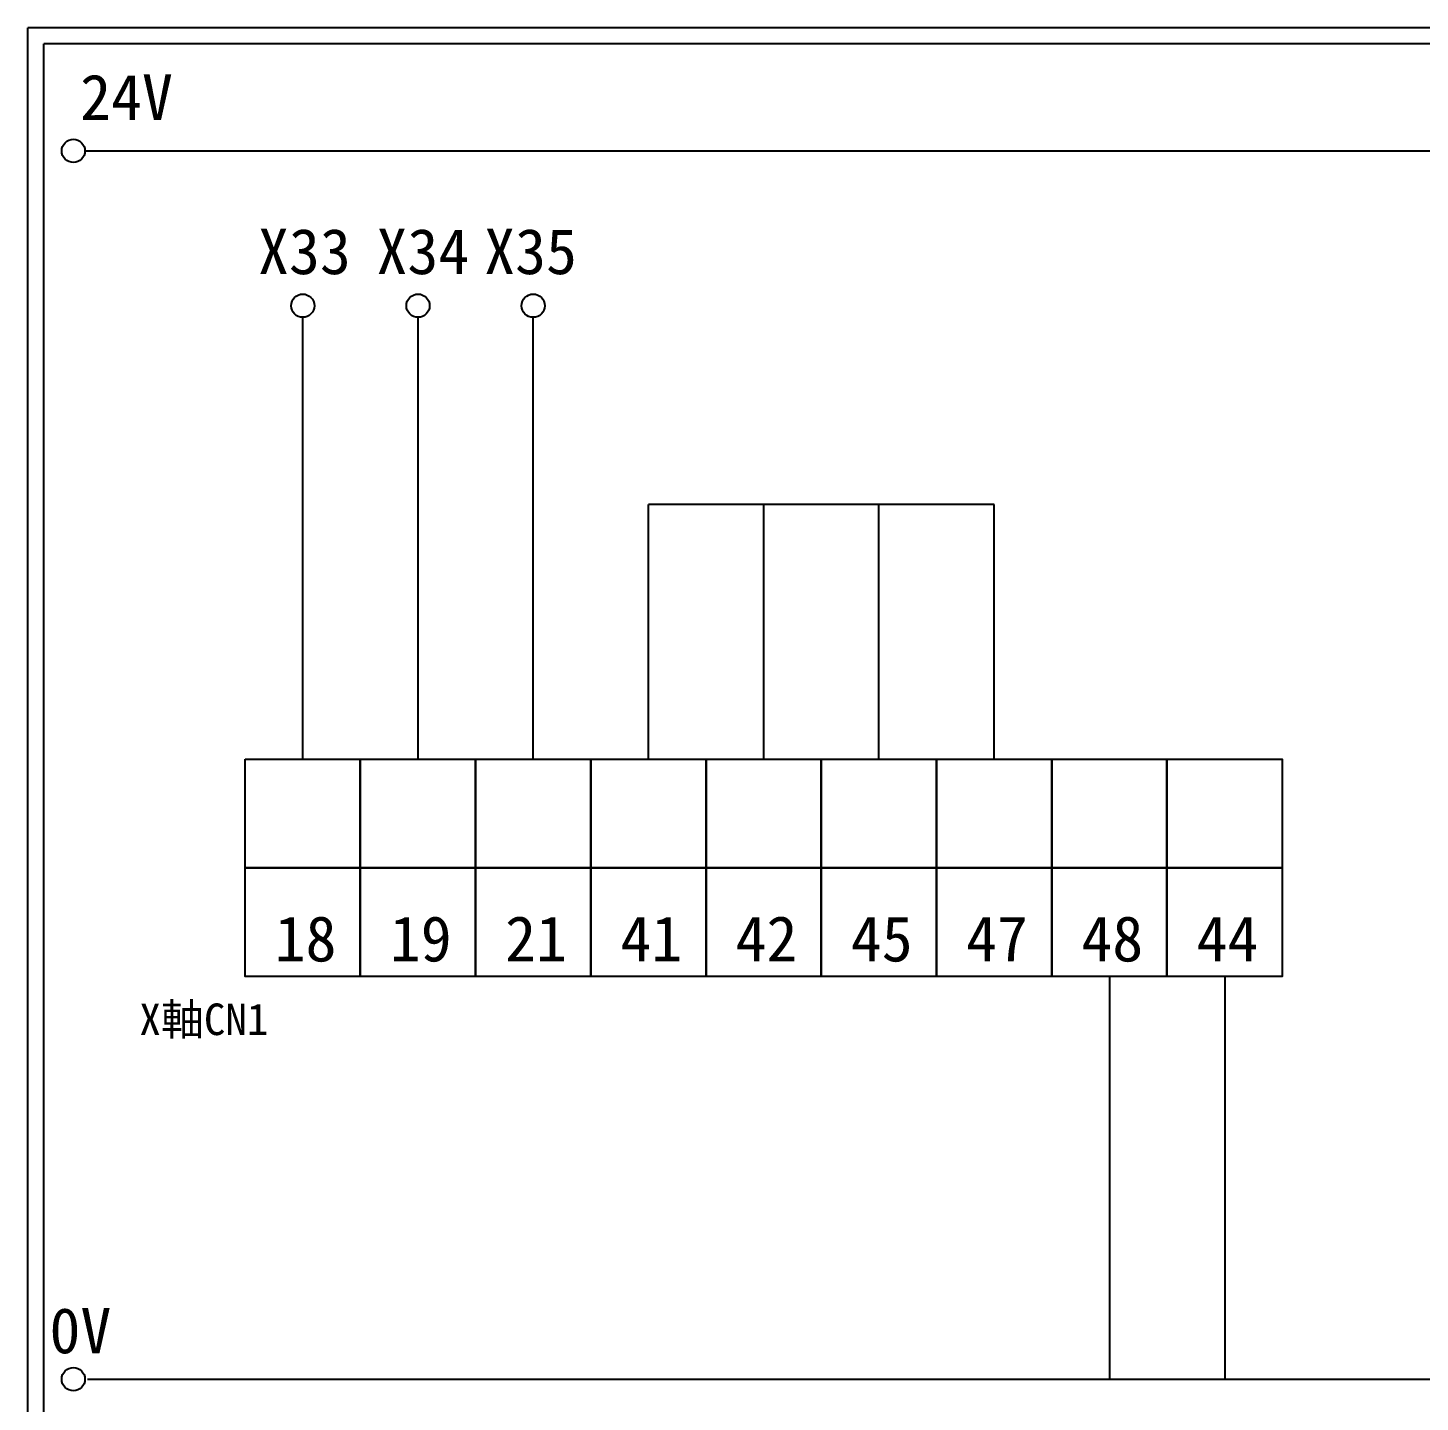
# Model space of a CAD drawing. Extents: x 278 to 565, y 282 to 486.
# Drawn here: x 278 to 388.3, y 376.8 to 485.6 of the extents above; entities that cross this region are included whole.
import ezdxf

# ---------------------------------------------------------------- set-up
doc = ezdxf.new("R2010")
doc.units = 0
doc.layers.add('圖框層', color=7, linetype='CONTINUOUS')
doc.layers.add('標尺寸層', color=3, linetype='CONTINUOUS')
doc.styles.add('STSL', font='KAIU.TTF')

msp = doc.modelspace()

# ---------------------------------------------------------------- linework, layer by layer
at = {"layer": '圖框層', "color": 7}
for p, q in [((565, 485.62), (278, 485.62)), ((278, 281.66), (278, 485.62)), ((563.75, 484.37), (279.25, 484.37)), ((279.25, 282.91), (279.25, 484.37))]:
    msp.add_line(p, q, dxfattribs=at)
at = {"layer": '標尺寸層', "color": 7}
for p, q in [((282.52, 475.88), (560.11, 475.88)), ((299.77, 427.72), (299.77, 462.7)), ((308.9, 427.72), (308.9, 462.7)), ((318.02, 427.72), (318.02, 462.7)), ((363.66, 410.5), (363.66, 378.61)), ((372.79, 410.5), (372.79, 378.61)), ((282.73, 378.61), (560.6, 378.61))]:
    msp.add_line(p, q, dxfattribs=at)
at = {"layer": '標尺寸層'}
for p, q in [((327.15, 427.72), (327.15, 447.88)), ((354.53, 447.88), (327.15, 447.88)), ((336.28, 427.72), (336.28, 447.88)), ((345.41, 427.72), (345.41, 447.88)), ((354.53, 427.72), (354.53, 447.88))]:
    msp.add_line(p, q, dxfattribs=at)
at = {"layer": '標尺寸層', "color": 7}
for points in [[(295.2, 427.72), (304.33, 427.72), (304.33, 419.11), (295.2, 419.11)], [(304.33, 427.72), (313.46, 427.72), (313.46, 419.11), (304.33, 419.11)], [(313.46, 427.72), (322.59, 427.72), (322.59, 419.11), (313.46, 419.11)], [(322.59, 427.72), (331.71, 427.72), (331.71, 419.11), (322.59, 419.11)], [(331.71, 427.72), (340.84, 427.72), (340.84, 419.11), (331.71, 419.11)], [(340.84, 427.72), (349.97, 427.72), (349.97, 419.11), (340.84, 419.11)], [(349.97, 427.72), (359.1, 427.72), (359.1, 419.11), (349.97, 419.11)], [(359.1, 427.72), (368.22, 427.72), (368.22, 419.11), (359.1, 419.11)], [(368.22, 427.72), (377.35, 427.72), (377.35, 419.11), (368.22, 419.11)], [(295.2, 419.11), (304.33, 419.11), (304.33, 410.5), (295.2, 410.5)], [(304.33, 419.11), (313.46, 419.11), (313.46, 410.5), (304.33, 410.5)], [(313.46, 419.11), (322.59, 419.11), (322.59, 410.5), (313.46, 410.5)], [(322.59, 419.11), (331.71, 419.11), (331.71, 410.5), (322.59, 410.5)], [(331.71, 419.11), (340.84, 419.11), (340.84, 410.5), (331.71, 410.5)], [(340.84, 419.11), (349.97, 419.11), (349.97, 410.5), (340.84, 410.5)], [(349.97, 419.11), (359.1, 419.11), (359.1, 410.5), (349.97, 410.5)], [(359.1, 419.11), (368.22, 419.11), (368.22, 410.5), (359.1, 410.5)], [(368.22, 419.11), (377.35, 419.11), (377.35, 410.5), (368.22, 410.5)]]:
    msp.add_lwpolyline(points, close=True, dxfattribs=at)
for centre in [(281.6, 475.88), (299.77, 463.62), (308.9, 463.62), (318.02, 463.62), (281.6, 378.61)]:
    msp.add_circle(centre, 0.92, dxfattribs=at)

# ---------------------------------------------------------------- texts
at = {"layer": '圖框層', "color": 4, "style": 'STSL'}
for s, height, p in [('24V', 3.6, (282.14, 478.34)), ('X33', 3.6, (296.23, 466.12)), ('X34', 3.6, (305.61, 466.12)), ('X35', 3.6, (314.14, 466.12)), ('X軸CN1', 2.5, (286.83, 405.86)), ('0V', 3.6, (279.71, 380.66))]:
    msp.add_text(s, height=height, dxfattribs=at).set_placement(p)
at = {"layer": '圖框層', "color": 7, "style": 'STSL'}
for s, p in [('18', (297.54, 411.69)), ('19', (306.67, 411.69)), ('21', (315.8, 411.69)), ('41', (324.93, 411.69)), ('42', (334.05, 411.69)), ('45', (343.18, 411.69)), ('47', (352.31, 411.69)), ('48', (361.44, 411.69)), ('44', (370.56, 411.69))]:
    msp.add_text(s, height=3.6, dxfattribs=at).set_placement(p)

doc.saveas('drawing.dxf')
